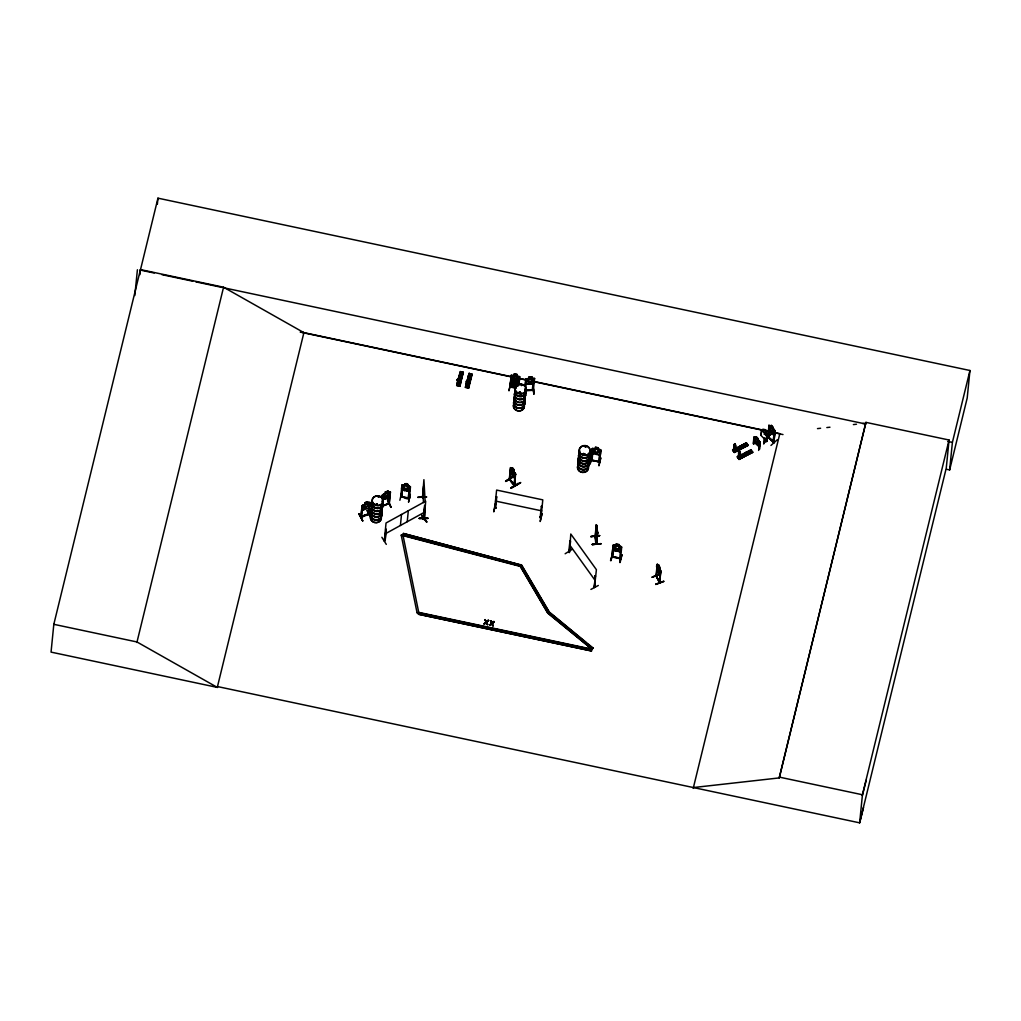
<?xml version="1.0" encoding="UTF-8"?>
<svg xmlns="http://www.w3.org/2000/svg" width="1021" height="1021" viewBox="0 0 1021 1021"><rect width="100%" height="100%" fill="white"/><g stroke="black" fill="none" stroke-linecap="round" stroke-linejoin="round"><path stroke-width="1.5" d="M595.907 530.41L595.919 528.265L596.889 536.408M733.92 444.965L733.895 449.661L734.929 451.18L735.63 445.143L735.618 446.649M738.604 451.844L738.579 456.54L739.612 458.059L740.646 454.575M657.664 564.332L660.778 571.186L659.592 583.004L656.005 575.767M659.234 582.276C661.263 582.953 656.733 578.843 656.082 575.436M360.86 516.83L367.943 514.099M361 516.728L361.702 517.264L362.71 505.906L361.996 506.199L360.809 517.239C370.1 510.64 368.734 519.778 368.619 508.062M595.422 535.91L595.205 537.123L596.494 525.381L595.562 537.148L595.013 536.51L596.647 544.091L597.732 533.013L597.145 529.223M596.187 543.363L596.609 543.3C598.37 510.296 596.851 562.928 595.115 535.936M596.672 543.989L596.264 542.942M378.242 497.201L378.765 496.793M460.343 378.064L460.765 376.991M468.741 378.778L468.46 379.518M469.749 379.263L469.124 379.927M519.14 392.421L519.753 393.174M520.327 392.536L519.957 392.281M519.689 392.115L520.531 392.472L520.187 393.34M521.335 385.542L521.961 384.943M521.986 385.376L521.871 384.853M583.361 454.422L583.565 454.6M585.237 446.879L586.067 446.866M585.735 446.241L585.314 446.968L586.118 446.649M53.819 624.316L136.942 641.954L217.282 687.388L303.901 332.655L223.561 287.22L140.451 269.582L53.819 624.316L51.05 652.113L217.396 687.414L217.601 686.571M134.823 295.528L137.401 269.774M139.941 274.636L140.451 269.582M157.349 204.277L157.961 198.163L969.95 370.495L967.206 397.999L949.645 469.928L946.531 469.264M358.971 513.78L362.787 520.94L358.92 513.742M361.753 517.162L361.664 516.511M365.059 502.715L363.438 507.667L364.65 508.216L368.504 505.625L368.76 503.098L367.496 503.174L367.675 501.656L365.059 502.715L367.726 501.745M365.148 502.728L364.931 504.068M371.185 517.532L366.998 510.334L370.891 517.647M369.232 503.595C370.329 501.107 367.394 513.372 368.045 514.622L368.211 514.214M368.887 513.908L367.917 514.329M368.811 514.418L370.023 502.498M363.17 504.821L362.251 505.599L362.608 510.334L368.76 507.858L370.164 502.523L369.194 502.396M381.969 498.797C382.275 491.446 383.781 497.865 382.39 501.681M387.954 491.101L387.763 492.62L389.065 492.594L388.81 495.121L384.853 497.546L383.628 496.933L383.883 494.406L385.262 493.488L385.274 492.033L387.993 491.19L385.274 492.033M381.867 537.276L386.295 544.372M387.865 491.178L387.725 492.53L390.494 492.084L382.454 494.891M391.03 507.297L387.954 499.894M384.19 540.722L384.93 539.841L385.185 540.543L386.04 529.299L384.355 540.951L386.027 522.994L425.693 501.171L424.213 518.681L423.256 519.23L424.174 519.089M388.605 503.761L389.192 503.174M388.363 504.144C387.661 502.843 390.711 490.68 389.537 493.117M385.147 540.594L386.04 529.299M389.243 503.902L390.162 492.607M390.456 492.007L389.167 503.902M387.584 499.996L390.979 507.118M399.875 500.264L401.623 492.633M409.485 497.929C408.081 500.086 408.974 496.142 409.383 498.593C406.524 500.303 398.917 494.126 401.598 496.985L400.985 496.5M401.623 497.048L401.483 497.048C402.823 495.593 401.623 483.673 402.695 485.983M401.559 497.01L402.759 485.715M400.411 525.47L401.508 514.469M404.393 490.616C401.917 477.7 412.675 487.298 404.98 483.788M407.583 485.741L408.962 486.481L408.706 489.008L407.175 489.799L404.52 489.263L403.206 487.898L403.461 485.371L404.929 485.205L405.082 483.763M520.123 566.361L521.718 565.213L549.298 612.013L593.061 648.029L591.874 649.484L418.801 612.753L402.912 534.915L401.215 535.157L520.123 566.361L520.582 564.894L403.372 533.46L402.874 535.259L520.161 566.017L520.621 564.549M407.047 491.152L407.736 484.299L407.685 485.715L410.48 486.762L409.319 498.631M403.372 533.46L520.582 564.894M409.612 487.413C411.272 485.664 407.405 496.448 408.515 498.414L409.357 490.284M407.226 521.718L408.323 510.717M417.87 497.431L426.727 496.972L417.857 497.201M427.901 518.362L419.057 518.438L427.901 518.413M422.145 496.972L422.515 497.738L423.906 479.679L425.081 500.584M422.477 496.908L422.464 497.75L423.536 486.353M422.043 515.35L426.918 522.025L421.737 515.35M423.192 519.191L424.608 505.293M423.511 519.115L424.698 506.901M423.881 518.796L423.358 517.915M424.06 519.191C425.629 516.894 423.741 506.812 425.195 508.088M591.899 649.139L548.111 613.468L549.298 612.013L548.149 613.123L591.899 649.139L591.504 650.964L418.431 614.234C420.997 611.183 414.424 613.698 418.827 612.409L591.899 649.139L593.061 648.029M418.431 614.234L591.504 650.964M457.025 385.53L457.957 382.505L457.663 385.657L457.114 385.325M458.008 384.56L458.786 385.67L458.008 384.56L458.888 384.751M458.684 377.974L461.581 378.497M459.029 376.583L461.926 377.094M459.335 375.332L462.232 375.856M459.909 373.01L462.807 373.52M460.292 381.229A1.965 0.919 13.7 0 0 460.037 379.71L459.718 378.115M459.552 385.836L463.355 372.359L460.254 371.516L456.668 385.453L457.446 385.542M465.895 387.189L467.184 384.458M466.24 385.785L468.677 386.308M467.465 379.838L470.362 380.348M467.809 378.434L470.694 378.957M468.116 377.196L471 377.719M468.677 374.873L471.574 375.383M467.669 386.614L467.554 387.533L466.788 386.423L467.669 386.614L466.75 386.551M468.32 386.551L469.086 382.99A1.965 0.919 13.7 0 0 468.818 381.573L468.269 379.876L469.8 373.75L469.035 373.38L472.123 374.222L468.716 388.006L465.423 387.304M493.781 511.61L495.211 503.927M494.764 507.641L496.627 490.067L542.789 499.856L541.015 517.864L540.186 516.958M484.005 623.882L485.97 621.955L484.005 623.882L486.213 622.427L484.669 624.022M494.789 508.088L495.019 507.284L495.67 508.19L496.742 496.908L495.9 497.01L496.742 496.908M486.43 621.827L485.052 619.645L486.43 621.827L488.612 620.398L486.672 622.3L487.604 624.648L486.213 622.427M509.032 390.609L510.794 382.798L508.969 390.635M514.916 387.954L509.99 387.01L511.215 375.192L519.778 376.838L518.91 384.968M486.672 622.3L488.612 620.398M509.938 386.589L510.959 386.5L509.913 387.036M510.462 383.283L511.317 375.23M486.915 624.507L487.604 624.648M510.819 386.755L511.151 383.743M511.406 380.871C512.989 379.225 510.653 374.452 511.878 376.149M517.558 383.437L516.09 383.615L516.026 385.108L513.167 384.56L513.423 383.105L512.044 382.377L512.3 379.85L513.831 379.033L516.486 379.544L517.813 380.91L517.507 383.577L515.975 384.368L513.321 383.845L511.993 382.479L512.248 379.952L513.716 379.786L514.15 375.856L516.805 376.366L516.384 380.31L517.762 381.05M513.716 380.118L513.423 382.76L516.077 383.296L516.384 380.629L513.716 380.118L516.332 380.769M514.188 375.409L514.252 373.903L517.111 374.452L516.958 375.894L518.234 376.647L517.979 379.174L516.447 379.978L513.793 379.467L512.465 378.102L512.721 375.575L514.125 375.256M490.284 625.222L491.828 623.614L489.621 625.082L491.586 623.142L490.667 620.832L492.045 623.027L494.228 621.585L492.288 623.499L494.228 621.585M489.621 625.082L491.56 623.372L490.667 620.832M492.045 623.027L491.369 620.985M512.963 476.756L505.803 481.21M516.856 375.919L517.085 374.541L514.252 373.903M492.543 625.465L493.22 625.847L491.828 623.614M518.094 385.083C516.983 383.066 520.353 375.958 518.808 377.489M518.821 384.943L519.204 381.241L511.712 379.25M510.998 470.387L509.773 480.023L510.602 467.682M510.896 468.971L510.679 468.231L509.76 479.959M513.869 471.37L514.673 472.876L514.431 475.403L513.461 475.429L511.125 471.319L511.381 468.792L512.274 469.392C511.712 465.755 514.967 470.362 514.01 471.345M512.351 469.354L512.491 467.988M512.67 468.626L513.703 469.89M511.304 488.217C529.631 476.603 516.715 486.047 511.062 487.693M513.946 485.23L515.311 473.961L514.737 485.613C502.485 468.307 513.971 487.77 514.303 485.013L515.311 473.961M513.959 485.115C516.537 484.949 510.806 481.772 509.836 479.564M511.138 467.784L515.592 473.986L514.469 485.307M525.151 385.747L525.777 379.455L526.581 379.416L525.419 390.775L533.345 390.264L532.579 390.341C531.596 388.707 535.119 377.196 533.638 379.314M525.177 386.015L525.943 378.906L534.634 378.523L531.673 378.166L533.077 378.625L532.834 381.152L531.277 382.313L528.572 382.454L527.232 381.446L527.487 378.919L528.98 378.395L529.108 376.953M525.509 389.945L525.598 390.686L525.521 390.022M511.036 487.923L518.477 483.826M531.915 376.838L531.686 378.242L531.903 376.762L529.018 376.915L528.878 378.268M532.426 390.048L533.447 389.588M533.434 390.264L533.332 389.563M533.319 390.303L534.621 378.434M533.792 394.042L533.064 385.989L533.868 393.812M521.718 565.213L520.161 566.247L547.754 613.047L549.272 612.358L585.735 642.375M541.334 506.378L542.113 506.544L541.334 506.378L540.16 517.711L540.849 517.826M541.998 513.652L540.173 521.514L542.049 513.665M547.754 613.047L520.2 565.902M565.149 553.765L572.283 549.26M569.871 540.836L569.208 552.438L569.871 540.836L570.56 541.296L569.259 552.501L569.105 551.302M568.761 551.366L569.539 552.259L570.79 534.009L596.404 569.68L594.477 587.177M590.189 463.942L592.014 456.068L590.164 463.7M591.325 459.948L592.027 460.445L591.07 460.292M599.416 455.072L600.45 453.822L599.353 455.021L592.742 453.694L592.001 452.175L592.474 448.5M591.823 460.497L591.963 459.667M592.027 460.445L593.086 449.163M599.659 462.092L598.868 461.173L599.825 461.377M598.919 461.964C597.796 459.999 601.599 449.112 599.952 450.861M598.919 465.512L600.782 458.084M599.518 462.079L600.807 450.21M599.914 449.559L600.91 450.21L599.531 462.041M592.154 544.397L600.948 544.04L592.154 544.423M596.609 527.308L596.749 532.209L597.004 529.695M597.094 527.678L596.175 524.654L595.141 537.161M597.157 529.261L596.877 525.356L596.66 526.849L596.404 526.032M597.043 529.235L596.953 533.498L596.149 528.559M597.515 532.235L596.226 543.976M595.052 575.908L594.439 587.586L595.307 575.767L595.485 576.508M595.307 575.767L594.299 587.088M598.319 585.467L590.917 589.411M610.966 560.618L612.842 552.769L610.52 560.491M616.288 543.976L616.135 545.418L614.668 545.559L614.425 548.086L615.727 549.477L618.381 550.038L619.913 549.26L620.168 546.733L618.79 545.98L619.045 544.512L616.199 543.912L616.046 545.342L613.174 545.15L611.949 556.956C612.894 541.577 614.923 542.636 612.626 557.185L612.753 557.185M612.766 552.923L610.903 560.555M612.817 557.147L612.906 556.432L612.626 557.147M619.696 557.874L620.513 558.781L621.7 546.95L618.803 545.89L619.02 544.601M620.806 547.32L619.721 558.653M621.942 554.914L619.683 562.239M620.092 562.533L621.955 554.939M660.191 573.955L652.1 577.21L660.217 573.981M657.116 569.769L659.872 575.346C660.689 575.027 654.538 567.676 657.243 564.051L656.044 575.831M659.732 566.936C660.191 571.53 658.545 561.129 658.417 566.106L657.141 564.83L656.401 576.571L656.49 575.372M655.724 584.293L663.803 581.243L655.724 584.267M657.435 568.531L656.248 576.444M659.183 582.391L660.778 571.186M659.923 582.327L660.613 571.173M747.985 445.475L747.602 444.824L733.844 451.818C733.244 451.805 734.265 447.44 732.593 450.006L746.364 442.859L748.01 445.501L734.354 452.571L732.58 449.98M733.269 450.733L733.474 449.865L733.384 450.669M733.946 450.555L733.857 451.359M733.805 444.722L734.89 443.625M734.15 448.844L735.541 451.32M738.834 455.723L737.456 456.451L738.834 458.914L752.694 452.38L739.025 459.424M737.953 457.612L738.03 456.808L738.502 457.51C738.311 457.255 739.076 457.331 738.157 456.757L738.502 457.51M740.046 446.228L741.591 448.398M740.212 452.086L740.11 453.082L740.302 451.882M740.225 458.199L740.327 458.467M742.663 444.875L744.207 447.045M744.041 444.161L745.598 446.33M744.973 443.676L746.517 445.845M744.73 453.12L746.274 455.277M732.784 450.287L746.364 442.859L746.759 443.688L733.091 450.733M747.346 451.754L748.891 453.924M748.725 451.04L750.282 453.209M749.656 450.555L751.201 452.724M751.443 450.567L737.787 457.638L737.277 456.885L750.907 449.776L751.418 450.542L737.775 457.612M752.4 451.933L738.528 458.697L739.038 459.45L752.592 452.009M753.294 443.752L753.97 436.733L756.191 438.188L756.319 436.835M753.524 443.561L753.983 438.851M753.855 444.275L754.149 437.282M753.677 440.306L754.162 442.297L758.948 446.649L760.135 442.323L756.255 436.72L756.114 438.239L755.055 437.754L754.8 440.281L757.608 444.058L758.731 443.918L758.986 441.391L758.016 440M758.156 439.962L758.22 438.583L756.191 436.784M758.641 450.427L759.65 442.374L759.573 449.189M759.024 448.666L759.65 442.374M759.356 449.368L760.071 442.272M766.848 441.468L761.028 435.431L761.577 429.93L767.396 435.967L766.707 441.57L767.256 436.069L761.577 429.93M761.717 429.828L761.028 435.431M764.333 434.244L765.048 433.912L764.346 434.129M763.734 444.058L764.333 437.945M764.359 443.037L764.806 438.456M764.716 433.325L766.133 432.304L766.516 433.606L765.188 434.64L766.516 433.606L766.056 433.019M765.673 442.093L765.98 439.043M766.286 435.98L766.133 432.304M769.362 429.599C768.392 435.342 769.438 437.154 767.792 437.243L769.004 425.336L771.149 426.842M774.671 434.665L773.841 435.367L769.068 430.951L769.004 425.336M775.028 430.926L773.829 442.808L775.105 430.977L771.225 425.374L771.085 426.893L770.025 426.408L769.77 428.935L772.578 432.713L773.701 432.572L773.944 430.045L772.974 428.654M777.223 439.821L770.957 445.437M774.071 442.438L773.535 441.57L773.293 442.335C772.233 439.719 776.049 430.326 774.39 431.219M773.331 442.31L774.607 431.041M693.412 787.548L779.24 777.913L865.948 422.375L949.058 440.013L946.263 468.09L859.644 822.837L217.486 686.559L217.282 687.388M779.24 777.913L865.948 422.375M949.058 440.013L862.439 794.759L859.644 822.837L863.524 807.432M949.645 469.928L952.389 442.412L969.95 370.495M768.098 436.529L768.392 437.243L767.766 436.656M768.634 437.511L774.109 442.157L768.698 437.065M774.071 442.514L767.869 436.809M388.235 503.902L389.154 503.532L382.007 506.365M741.067 447.326L741.667 446.343M741.973 446.419L741.986 447.326M424.085 519.127L423.421 519.459M735.592 447.9L734.929 451.18L734.01 449.61L734.035 445.82M739.612 458.059L740.353 454.881M511.993 377.311L518.694 378.587L519.421 380.195M513.308 383.207L510.526 382.109L518.987 383.705M518.119 384.049L516.064 383.692M519.064 383.819L518.068 384.075M511.585 380.425L510.857 378.817L511.585 380.425L518.285 381.714L519.319 380.437M510.87 387.176L510.857 386.449M518.796 376.239L519.778 376.838M519.395 380.552L518.221 381.65L511.661 380.386M510.755 379.557L511.751 379.302M516.613 378.931L513.895 378.383M516.473 380.284L517.583 380.386L515.528 381.586L517.162 383.475L514.929 381.79L512.389 382.569L514.342 381.356L512.619 379.391L514.954 381.178L516.575 380.195M518.323 380.654L519.293 381.241M409.025 491.471L402.351 490.118M404.839 485.141L401.968 484.962L401.585 488.676L402.402 490.169M423.205 517.915L423.677 517.481L423.626 518.26M401.687 496.997L408.515 497.84M493.845 511.687L495.67 503.812M495.555 508.203L495.67 507.475M495.67 508.19L495.772 507.526M540.275 516.983L540.249 517.711M592.308 448.998L593.035 449.431M592.001 452.175L592.767 453.618M598.089 449.227L599.952 449.521L592.384 448.461L591.146 460.267L599.786 461.773M591.925 460.433L592.04 459.769M595.256 448.64L592.448 448.576M600.91 450.21L599.889 449.648M598.765 461.837L599.059 461.173M598.931 461.913L592.116 459.897M599.735 461.352L599.723 462.041L591.146 460.267M600.705 457.867L598.97 465.716M140.4 270.093L157.961 198.163M136.891 642.464L223.561 287.22M458.135 379.187A1.965 0.919 13.7 0 0 457.599 380.552L457.574 380.654A1.965 0.919 13.7 0 1 458.11 379.302L458.557 377.936M456.655 385.44L460.471 371.759M458.531 379.404L460.803 371.733L459.144 377.936M458.595 385.057L458.659 384.062L458.161 384.904M458.506 385.057L458.595 384.062M460.165 378.612L458.531 378.038M460.037 379.71L460.063 379.595A1.965 0.919 13.7 0 1 460.318 381.127L459.539 384.687L457.612 384.279L457.599 380.552M458.991 385.938L462.577 372.091L459.412 386.015M462.577 372.091L459.361 386.015M463.151 372.269L459.948 386.142L462.781 372.244M467.108 382.837L466.444 387.521L465.436 387.316L469.341 373.648M469.035 373.38L465.461 387.329M465.806 387.393L466.993 382.811M467.669 379.735L469.239 373.622M467.86 379.786L469.545 373.635M466.367 387.508L466.967 384.304M469.583 373.584C470.056 377.528 467.631 379.046 466.891 381.165A1.965 0.919 13.7 0 0 466.342 382.518L466.393 386.142L468.345 386.449M467.171 386.959L467.324 385.912L467.35 386.755M467.516 386.155L467.273 386.844M468.129 387.865L471.115 374.018L468.345 387.929L471.919 373.992L468.32 387.916M613.174 545.15L620.742 546.261M612.804 548.851L613.544 550.396L620.206 551.799M613.544 550.396L612.919 548.788M621.585 547.486L620.742 547.588M621.317 550.664L620.143 551.748M619.734 562.456L621.521 554.607M693.208 788.391L779.827 433.657L775.143 432.662M862.362 795.55L866.242 780.159M738.489 451.601L739.319 450.427M378.306 496.525L378.931 497.189M377.004 503.902L376.098 503.889L376.379 504.757M377.515 504.54C374.273 505.854 378.242 503.391 376.979 505.05M459.833 377.004L459.692 377.655M521.948 385.313L521.259 385.402M584.561 454.536L583.54 453.452M509.262 479.423L510.538 467.605L511.151 467.86L510.526 467.733M659.847 582.8L656.324 575.729M389.014 497.367L390.086 495.644L389.078 497.38C385.159 499.792 379.94 500.941 382.505 494.789L385.223 493.411M460.905 377.693L459.692 377.579M533.409 389.996L525.381 390.379L532.452 389.754M739.051 456.795L738.209 457.37M510.87 378.549L512.057 377.362M408.949 491.497L410.136 490.322M541.092 517.43L540.198 517.685L540.249 516.92M611.962 556.279L612.855 556.394M611.911 556.585L620.5 558.423M733.831 450.503L734.214 449.84L733.435 450.248M486.455 621.598L487.949 620.258M492.071 622.797L493.564 621.444M514.469 478.147L515.248 477.496M515.311 477.573L514.507 478.249L510.5 473.272L510.181 471.23M754.672 436.848L760.071 442.374M771.225 425.374L773.254 427.263M768.583 429.024L769.196 430.888M774.428 429.828L768.941 425.387M766.439 437.537L771.008 434.295L766.784 437.856M760.211 442.897L759.433 442.565M765.737 438.507L770.919 434.193M758.871 446.713L759.701 446.011M468.601 378.944L469.711 379.187M583.17 453.656L584.089 453.579M764.793 433.363L766.12 432.419M765.265 433.925L766.682 432.904M515.592 473.986L515.005 472.787M505.829 481.465L512.976 477.011M515.784 474.548L515.056 474.114M505.535 481.108L512.721 476.654M505.778 481.376L513.001 476.781M511.074 487.91L518.221 483.252M358.869 513.793L362.685 520.952M385.53 529.912L386.206 529.529M423.83 518.426L423.37 519.217M384.47 540.926L384.93 540.3M525.943 378.995L528.967 378.306M384.93 533.996L424.596 512.172M734.393 444.684L733.895 445.386M732.81 450.338L746.517 443.331M732.989 450.529L746.657 443.395M733.971 451.946L747.908 445.118L734.176 452.303M747.768 445.143L733.831 451.793M738.719 452.699L738.693 456.489L739.715 457.995M737.57 457.319L751.201 450.21M752.298 451.729L738.949 459.195L737.404 456.923M547.779 612.702L549.298 612.013M369.283 502.409L362.251 505.599L360.949 517.481L368.849 514.303M362.851 506.161L361.996 506.199M519.255 392.038L519.893 391.949M520.148 393.238L518.962 392.843M584.242 454.741L583.042 454.332M746.657 453.375L745.624 453.503L746.045 454.358M746.555 454.217L745.649 454M657.473 565.494L658.009 570.165L659.808 572.487L659.515 568.327M656.797 567.714L657.141 569.782M660.408 569.871L660.689 571.211M660.932 571.824L660.332 571.275M655.724 584.484L663.816 581.485M382.288 495.644L383.015 495.389M382.811 499.435L388.975 497.278M381.918 505.829L388.274 503.608M381.892 506.11L389.065 503.608M426.574 522.178L421.686 515.363M532.643 389.588L532.541 390.316M388.542 504.132L388.286 503.493M460.114 376.928L460.752 377.068M468.881 378.791L469.52 378.931M519.753 393.021L519.127 392.562M376.915 504.885L377.247 504.004M817.489 428.616L820.603 428.258M826.844 427.557L829.971 427.212M853.377 424.583L856.504 424.226M862.745 423.536L865.872 423.179M596.455 524.973L597.438 532.311M597.732 533.013L597.323 532.337M590.84 536.689L599.595 535.719M526.606 379.684L525.777 379.455M526.338 383.922L533.141 383.551L534.264 382.16L533.077 383.513C531.328 386.027 523.39 381.624 526.415 383.87M773.918 442.808L767.83 437.205M419.044 518.413L427.914 518.017M460.982 371.886L460.611 371.81M471.523 374.107L467.784 387.801L468.741 388.006M459.948 386.142L456.885 385.364M540.339 517.328L541.002 517.507M533.881 394.004L533.128 386.002M513.474 382.645L516.128 383.156M510.947 386.614L516.358 387.661M516.307 387.929L510.028 386.602M517.762 385.976L511.113 384.789L517.8 386.117M409.523 486.085L401.942 485.052L400.806 496.819M404.89 485.651L407.545 486.187M404.635 488.178L407.29 488.714M595.473 447.351L598.127 447.9M494.866 507.743L495.632 507.871M494.802 508.011L495.581 508.177M400.87 496.551L409.447 498.325M300.799 331.991L303.901 332.655M141.932 270.425L154.248 273.028M161.943 274.662L192.727 281.196M195.802 281.847L221.965 287.411M223.51 287.731L865.668 424.009M947.743 441.429L952.389 442.412M762.866 429.177L765.98 429.841M300.825 331.991L511.432 376.698M519.242 378.344L527.04 380.003M533.281 381.331L772.029 431.998M300.2 332.093L512.006 377.043M519.791 378.702L526.019 380.016M533.804 381.675L782.992 434.563M495.53 501.069L541.679 510.857M613.047 545.954L613.825 546.12M613.634 550.281L620.168 551.659M612.919 556.598L619.645 558.015M611.949 556.956L620.423 558.755M487.923 620.487L488.587 620.628M490.654 621.062L491.343 621.215M493.539 621.674L494.202 621.815M484.031 623.652L484.681 623.793M489.646 624.852L490.297 624.992M779.329 777.109L862.439 794.759M735.49 447.951L735.873 447.032M752.286 451.652L752.668 452.354M768.328 437.703L768.89 426.114L769.668 426.459M588.16 644.379L593.022 648.373M734.788 443.676L735.477 444.875M512.351 467.924L514.061 470.043M734.916 443.816L735.401 444.658M569.692 545.01L595.307 580.681M751.048 449.738L752.579 452.099M660.153 574.083L652.1 577.21M361.983 509.198L362.685 510.258M522.471 566.897L549.272 612.358M369.793 506.161L368.76 507.858M739.868 451.078L740.161 451.754M387.521 499.818L390.915 507.36M740.212 453.018L740.455 453.962M492.313 623.269L493.22 625.847M486.698 622.083L487.63 624.418M485.052 619.645L485.958 622.185M491.803 623.844L492.53 625.694M740.416 453.477L740.531 454.332M401.215 535.157L417.104 612.996M422.796 490.68L423.473 502.626M382.262 505.306A5.513 4.875 5.7 0 1 376.57 511.534A5.513 4.875 5.7 0 1 372.116 504.348M382.377 504.948A5.603 4.952 5.7 0 1 376.596 511.279A5.603 4.952 5.7 0 1 372.065 503.978M381.994 507.845A5.501 4.863 5.7 0 1 376.315 514.074A5.501 4.863 5.7 0 1 371.874 506.901M382.02 507.679A5.501 4.863 5.7 0 1 376.341 513.908A5.501 4.863 5.7 0 1 371.886 506.735M382.045 500.89A5.603 4.952 5.7 0 1 377.617 508.432A5.603 4.952 5.7 0 1 372.359 501.107M382.326 504.795A5.526 4.888 5.7 0 1 376.621 511.036A5.526 4.888 5.7 0 1 372.155 503.838M382.581 502.268A5.526 4.888 5.7 0 1 377.591 508.535A5.526 4.888 5.7 0 1 371.925 502.498M382.62 501.758A5.513 4.875 5.7 0 1 377.642 508.024A5.513 4.875 5.7 0 1 371.989 502M381.395 513.959A5.513 4.875 5.7 0 1 375.702 520.187A5.513 4.875 5.7 0 1 371.248 513.001M381.497 513.754A5.603 4.952 5.7 0 1 375.715 520.097A5.603 4.952 5.7 0 1 371.185 512.797M381.395 517.762A5.501 4.863 5.7 0 1 374.745 522.612A5.501 4.863 5.7 0 1 371.006 515.554M381.407 517.583A5.501 4.863 5.7 0 1 374.758 522.433A5.501 4.863 5.7 0 1 371.031 515.375M382.224 509.39A5.501 4.863 5.7 0 1 375.575 514.252A5.501 4.863 5.7 0 1 371.848 507.182M381.19 509.377A5.603 4.952 5.7 0 1 379.927 515.962A5.603 4.952 5.7 0 1 372.384 515.248A5.603 4.952 5.7 0 1 372.346 508.547M381.458 513.448A5.526 4.888 5.7 0 1 375.754 519.689A5.526 4.888 5.7 0 1 371.287 512.491M381.101 509.747A5.526 4.888 5.7 0 1 379.85 516.23A5.526 4.888 5.7 0 1 372.41 515.541A5.526 4.888 5.7 0 1 372.359 508.93M381.139 509.249A5.513 4.875 5.7 0 1 379.889 515.72A5.513 4.875 5.7 0 1 372.474 515.031A5.513 4.875 5.7 0 1 372.423 508.432M589.602 456.323A5.526 4.888 5.7 0 1 582.927 461.198A5.526 4.888 5.7 0 1 579.175 454.103M588.466 456.285A5.488 4.85 5.7 0 1 587.215 462.73A5.488 4.85 5.7 0 1 579.826 462.041A5.488 4.85 5.7 0 1 579.788 455.468A5.501 4.863 5.7 0 0 582.697 463.547A5.501 4.863 5.7 0 0 589.091 457.434M589.742 451.831A5.603 4.952 5.7 0 1 583.961 458.161A5.603 4.952 5.7 0 1 579.43 450.861M589.64 455.813A5.513 4.875 5.7 0 1 582.978 460.688A5.513 4.875 5.7 0 1 579.239 453.605M589.64 452.022A5.513 4.875 5.7 0 1 583.948 458.263A5.513 4.875 5.7 0 1 579.494 451.078M589.717 455.991A5.603 4.952 5.7 0 1 582.94 460.93A5.603 4.952 5.7 0 1 579.137 453.745M589.755 451.678A5.603 4.952 5.7 0 1 583.974 458.008A5.603 4.952 5.7 0 1 579.443 450.708M589.704 451.512A5.526 4.888 5.7 0 1 583.999 457.765A5.526 4.888 5.7 0 1 579.532 450.567M588.479 463.713A5.526 4.888 5.7 0 1 582.774 469.966A5.526 4.888 5.7 0 1 578.307 462.755M588.581 463.355A5.603 4.952 5.7 0 1 582.8 469.698A5.603 4.952 5.7 0 1 578.282 462.398A5.513 4.875 5.7 0 0 582.825 469.443A5.513 4.875 5.7 0 0 588.517 463.202M588.211 466.265A5.501 4.863 5.7 0 1 582.532 472.481A5.501 4.863 5.7 0 1 578.077 465.321M588.211 466.087A5.488 4.85 5.7 0 1 582.544 472.302A5.488 4.85 5.7 0 1 578.103 465.142M588.415 456.732A5.488 4.85 5.7 0 1 587.177 463.177A5.488 4.85 5.7 0 1 579.788 462.487A5.488 4.85 5.7 0 1 579.737 455.915M582.123 454.6A5.488 4.85 5.7 0 1 584.956 454.536M588.772 460.675A5.513 4.875 5.7 0 1 583.08 466.916A5.513 4.875 5.7 0 1 578.626 459.731M578.575 459.361A5.603 4.952 5.7 0 0 583.106 466.661A5.603 4.952 5.7 0 0 588.887 460.331A5.526 4.888 5.7 0 1 583.859 466.444A5.526 4.888 5.7 0 1 578.18 460.407M525.356 393.379A5.603 4.952 5.7 0 1 519.574 399.709A5.603 4.952 5.7 0 1 515.043 392.409M524.985 396.135A5.501 4.863 5.7 0 1 519.306 402.363A5.501 4.863 5.7 0 1 514.852 395.191M519.472 392.651A5.501 4.863 5.7 0 1 520.901 392.779M525.024 389.154A5.603 4.952 5.7 0 1 521.335 396.646A5.603 4.952 5.7 0 1 514.852 390.584M525.305 393.059A5.526 4.888 5.7 0 1 519.612 399.313A5.526 4.888 5.7 0 1 515.146 392.102M525.368 393.213A5.603 4.952 5.7 0 1 519.587 399.556A5.603 4.952 5.7 0 1 515.056 392.255M525.036 389.001A5.603 4.952 5.7 0 1 521.348 396.48A5.603 4.952 5.7 0 1 514.865 390.43M525.598 390.022A5.513 4.875 5.7 0 1 520.633 396.288A5.513 4.875 5.7 0 1 514.967 390.264M524.488 402.032A5.603 4.952 5.7 0 1 518.706 408.362A5.603 4.952 5.7 0 1 514.176 401.062M524.118 404.775A5.501 4.863 5.7 0 1 518.438 410.991A5.501 4.863 5.7 0 1 513.997 403.818M525.215 397.654A5.501 4.863 5.7 0 1 518.566 402.516A5.501 4.863 5.7 0 1 514.826 395.459M524.398 405.848A5.501 4.863 5.7 0 1 517.749 410.71A5.501 4.863 5.7 0 1 514.01 403.64M524.169 397.807A5.603 4.952 5.7 0 1 522.892 404.38A5.603 4.952 5.7 0 1 515.363 403.678A5.603 4.952 5.7 0 1 515.311 396.978M524.449 401.712A5.526 4.888 5.7 0 1 518.745 407.966A5.526 4.888 5.7 0 1 514.278 400.755M524.5 401.866A5.603 4.952 5.7 0 1 518.719 408.209A5.603 4.952 5.7 0 1 514.188 400.908M524.181 397.654A5.603 4.952 5.7 0 1 522.918 404.227A5.603 4.952 5.7 0 1 515.375 403.525A5.603 4.952 5.7 0 1 515.324 396.824M524.118 397.514A5.513 4.875 5.7 0 1 522.88 403.984A5.513 4.875 5.7 0 1 515.452 403.295A5.513 4.875 5.7 0 1 515.414 396.697M365.008 504.604L364.752 507.131L367.203 506.148L367.445 503.621L365.008 504.604M365.595 502.855L367.177 502.217L365.595 502.855M385.223 493.934L384.968 496.461L387.47 495.593L387.725 493.066L385.223 493.934M385.823 492.199L387.431 491.637L385.823 492.199M405.516 484.171L407.175 484.962L405.516 484.171M408.54 502.051L410.34 494.406L408.553 502.051M423.281 517.558L423.319 518.311L423.294 517.532M459.692 373.839L462.564 374.554L459.692 373.839M468.46 375.702L471.332 376.417L468.46 375.702M514.303 378.753L515.975 379.544L514.303 378.753M513.831 383.87L515.503 384.649L513.831 383.87M514.775 374.362L516.447 375.154L514.775 374.362M512.223 469.851L511.98 472.378L513.576 474.344L513.818 471.817L512.223 469.851M528.929 378.842L528.687 381.369L531.379 381.229L531.635 378.702L528.929 378.842M529.58 377.234L531.316 377.145L529.58 377.234M593.877 448.87L593.622 451.397L594.937 452.775L597.591 453.311L599.123 452.533L599.365 450.006L598 449.253L598.255 447.798L595.409 447.211L595.345 448.704L593.877 448.87M595.294 449.163L595.039 451.69L597.693 452.239L597.949 449.712L595.294 449.163M595.932 447.683L597.591 448.487L595.932 447.683M590.865 536.523L599.621 535.591L590.865 536.523M616.097 545.865L615.842 548.392L618.496 548.953L618.739 546.426L616.097 545.865M616.722 544.384L618.381 545.201L616.722 544.384M658.366 566.553L658.124 569.08L659.221 571.301L659.464 568.774L658.366 566.553M658.724 565.379L659.387 567.255L658.724 565.379M741.437 445.411L742.969 447.772L741.437 445.411M746.121 452.303L747.653 454.664L746.121 452.303M756.076 438.698L755.821 441.225L757.71 442.974L757.965 440.447L756.076 438.698M756.574 437.422L757.735 439.004L756.574 437.422M771.034 427.352L770.791 429.879L772.68 431.628L772.935 429.101L771.034 427.352M771.531 426.089L772.706 427.659L771.531 426.089M510.385 383.181L511.113 384.789L510.385 383.181M600.897 543.631L592.116 544.576L600.897 543.67M373.941 504.132A5.501 4.863 5.7 0 0 383.003 501.732A5.501 4.863 5.7 0 0 375.945 495.925A5.501 4.863 5.7 0 0 373.941 504.132M373.916 504.387A5.501 4.863 5.7 0 0 382.977 502A5.501 4.863 5.7 0 0 375.919 496.193A5.501 4.863 5.7 0 0 373.916 504.387M585.007 454.09A5.488 4.85 5.7 0 0 582.174 454.154A5.501 4.863 5.7 0 1 585.007 454.077M581.013 453.886A5.501 4.863 5.7 0 0 590.074 451.499A5.501 4.863 5.7 0 0 583.017 445.692A5.501 4.863 5.7 0 0 581.013 453.886M580.987 454.141A5.488 4.85 5.7 0 0 590.036 451.754A5.488 4.85 5.7 0 0 582.991 445.947A5.488 4.85 5.7 0 0 580.987 454.141M516.92 392.396A5.501 4.863 5.7 0 0 525.981 390.009A5.501 4.863 5.7 0 0 518.923 384.19A5.501 4.863 5.7 0 0 516.92 392.396M516.894 392.664A5.501 4.863 5.7 0 0 525.955 390.264A5.501 4.863 5.7 0 0 518.898 384.458A5.501 4.863 5.7 0 0 516.894 392.664"/></g></svg>
